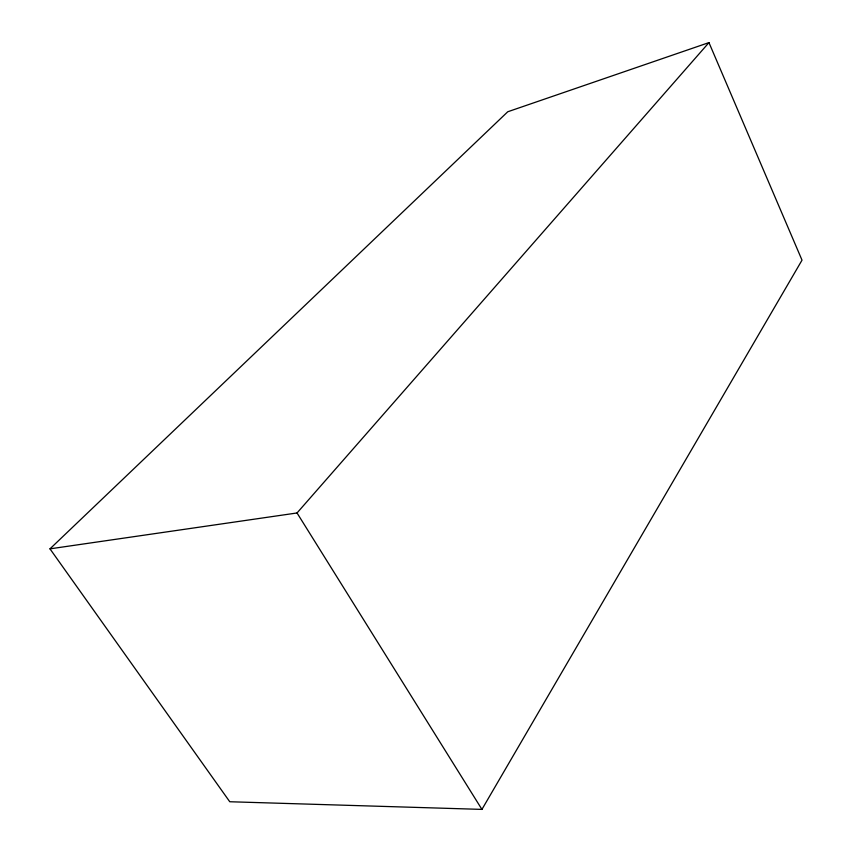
<?xml version="1.0" encoding="UTF-8"?>
<svg xmlns="http://www.w3.org/2000/svg" width="852" height="852" viewBox="0 0 852 852"><rect width="100%" height="100%" fill="white"/><g stroke="black" fill="none" stroke-linecap="round" stroke-linejoin="round"><path stroke-width="1.28" d="M481.934 809.4L802.02 260.158L708.96 42.6L507.76 111.761L49.98 548.848L229.763 801.743L481.934 809.4L297.039 512.968L49.98 548.848M297.039 512.968L708.96 42.6"/></g></svg>
